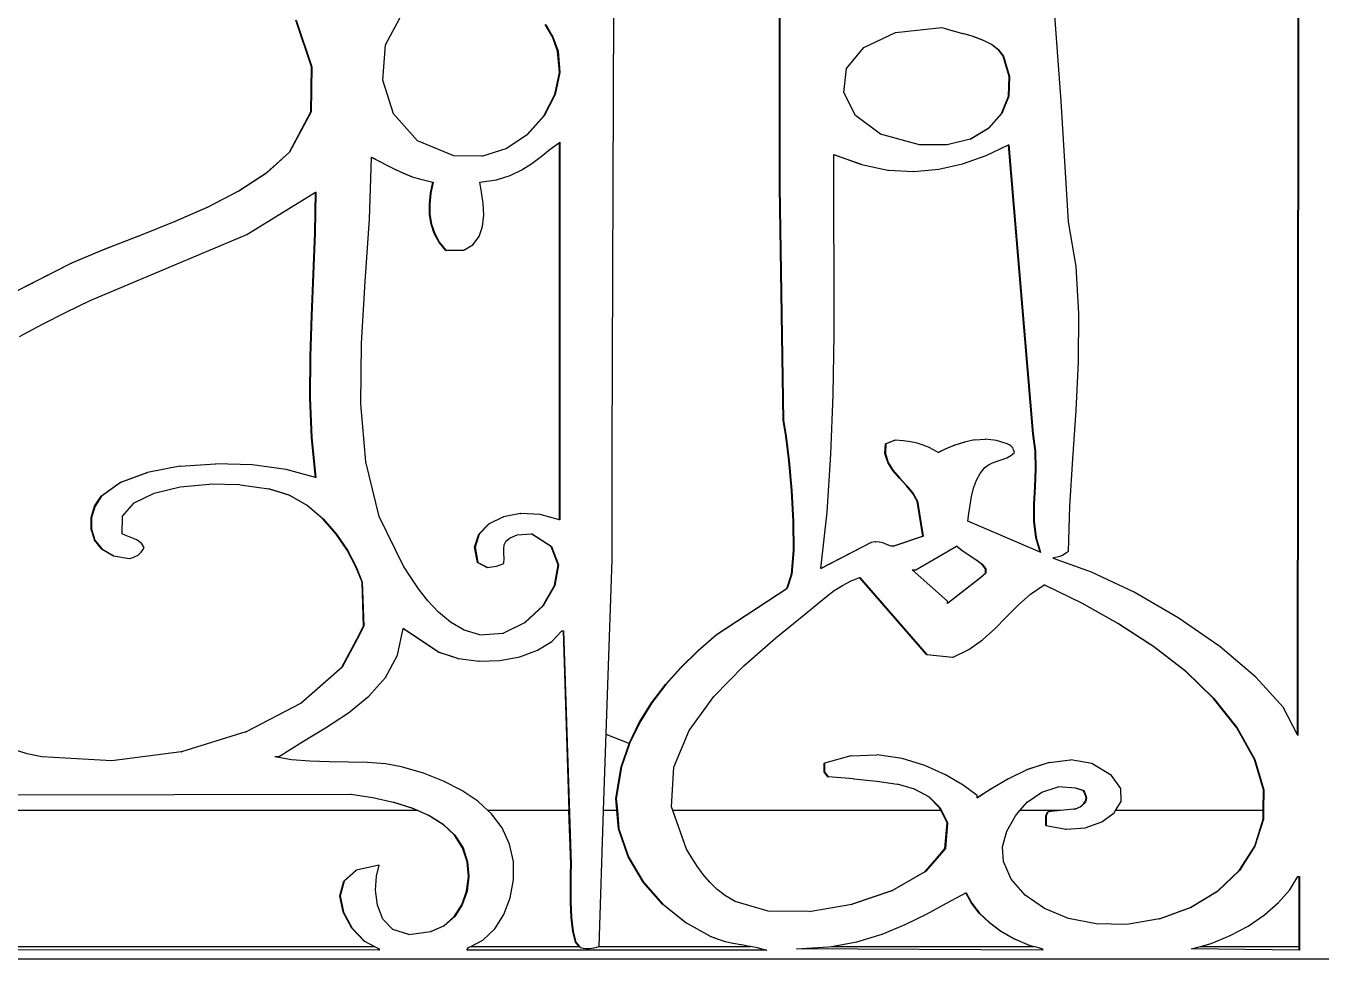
# Model space of a CAD drawing. Header units: inches. Extents: x 3672 to 10975, y -27382 to -746.
# Drawn here: x 4127.5 to 4144.74, y -26998.52 to -26986.11 of the extents above; entities that cross this region are included whole.
import ezdxf

# ---------------------------------------------------------------- set-up
doc = ezdxf.new("R2010")
doc.units = ezdxf.units.IN
doc.header["$LTSCALE"] = 17
doc.header["$MEASUREMENT"] = 0
doc.layers.add('25 BOT BAR', color=12, linetype='Continuous', lineweight=25)

# ---------------------------------------------------------------- blocks, each defined once
blk = doc.blocks.new('A$C99292ed1')
for p, q in [((72.426, 15.371), (72.44, 29.07)), ((72.444, 29.07), (72.431, 15.371)), ((69.27, 14.273), (69.097, 17.239)), ((60.28, 15.211), (60.506, 15.736)), ((63.294, 8.487), (63.319, 15.787)), ((59.295, 14.843), (59.087, 15.618)), ((59.091, 15.618), (59.3, 14.843)), ((62.488, 15.371), (62.406, 15.549)), ((62.411, 15.549), (62.493, 15.371)), ((65.521, 15.371), (65.521, 15.663)), ((65.526, 15.663), (65.526, 15.371)), ((62.5, 15.344), (62.488, 15.371)), ((62.493, 15.371), (62.488, 15.371)), ((62.493, 15.371), (62.505, 15.344)), ((62.57, 15.103), (62.5, 15.344)), ((62.5, 15.344), (62.505, 15.344)), ((62.505, 15.344), (62.575, 15.103)), ((65.526, 15.371), (65.521, 15.371)), ((65.521, 12.842), (65.521, 15.371)), ((65.526, 15.371), (65.526, 12.842)), ((66.643, 15.166), (67.065, 15.414)), ((67.065, 15.414), (67.683, 15.497)), ((67.683, 15.497), (67.817, 15.448)), ((67.817, 15.448), (67.822, 15.448)), ((67.822, 15.448), (67.959, 15.4)), ((67.959, 15.4), (67.964, 15.4)), ((68.036, 15.371), (67.964, 15.4)), ((68.04, 15.371), (68.036, 15.371)), ((68.098, 15.347), (68.04, 15.371)), ((68.098, 15.347), (68.103, 15.347)), ((68.229, 15.286), (68.098, 15.347)), ((68.103, 15.347), (68.234, 15.286)), ((72.415, 3.729), (72.426, 15.371)), ((72.431, 15.371), (72.42, 3.718)), ((72.431, 15.371), (72.426, 15.371)), ((60.243, 14.623), (60.28, 15.211)), ((68.229, 15.286), (68.234, 15.286)), ((68.343, 15.214), (68.229, 15.286)), ((68.234, 15.286), (68.348, 15.214)), ((68.435, 15.127), (68.343, 15.214)), ((68.343, 15.214), (68.348, 15.214)), ((68.348, 15.214), (68.439, 15.127)), ((62.57, 15.103), (62.575, 15.103)), ((62.596, 14.748), (62.57, 15.103)), ((62.575, 15.103), (62.601, 14.748)), ((66.416, 14.814), (66.643, 15.166)), ((68.497, 15.02), (68.435, 15.127)), ((68.435, 15.127), (68.439, 15.127)), ((68.439, 15.127), (68.502, 15.02)), ((68.58, 14.681), (68.497, 15.02)), ((68.497, 15.02), (68.502, 15.02)), ((68.502, 15.02), (68.585, 14.681)), ((59.286, 14.094), (59.295, 14.843)), ((59.3, 14.843), (59.291, 14.094)), ((59.295, 14.843), (59.3, 14.843)), ((62.531, 14.38), (62.596, 14.748)), ((62.601, 14.748), (62.536, 14.38)), ((62.596, 14.748), (62.601, 14.748)), ((66.38, 14.416), (66.416, 14.814)), ((68.571, 14.357), (68.58, 14.681)), ((68.585, 14.681), (68.576, 14.357)), ((68.58, 14.681), (68.585, 14.681)), ((60.387, 14.06), (60.243, 14.623)), ((62.385, 14.026), (62.531, 14.38)), ((62.536, 14.38), (62.389, 14.026)), ((62.531, 14.38), (62.536, 14.38)), ((66.532, 14.032), (66.38, 14.416)), ((68.476, 14.064), (68.571, 14.357)), ((68.576, 14.357), (68.481, 14.064)), ((68.571, 14.357), (68.576, 14.357)), ((69.266, 14.272), (69.266, 14.271)), ((69.37, 12.262), (69.27, 14.273)), ((59, 13.423), (59.286, 14.094)), ((59.291, 14.094), (59.004, 13.423)), ((59.286, 14.094), (59.291, 14.094)), ((60.704, 13.61), (60.387, 14.06)), ((62.166, 13.718), (62.385, 14.026)), ((62.389, 14.026), (62.171, 13.718)), ((62.385, 14.026), (62.389, 14.026)), ((66.868, 13.723), (66.532, 14.032)), ((68.303, 13.82), (68.476, 14.064)), ((68.481, 14.064), (68.308, 13.82)), ((68.476, 14.064), (68.481, 14.064)), ((68.059, 13.642), (68.303, 13.82)), ((68.308, 13.82), (68.063, 13.642)), ((68.303, 13.82), (68.308, 13.82)), ((61.887, 13.484), (62.166, 13.718)), ((62.171, 13.718), (61.891, 13.484)), ((62.166, 13.718), (62.171, 13.718)), ((67.386, 13.548), (66.868, 13.723)), ((68.059, 13.642), (67.754, 13.545)), ((68.059, 13.642), (68.063, 13.642)), ((61.187, 13.361), (60.704, 13.61)), ((61.56, 13.355), (61.887, 13.484)), ((61.887, 13.484), (61.891, 13.484)), ((62.349, 13.353), (62.471, 13.473)), ((62.471, 13.473), (62.595, 13.585)), ((62.595, 13.585), (62.6, 13.589)), ((62.595, 7.307), (62.595, 13.585)), ((62.6, 13.589), (62.6, 7.305)), ((67.754, 13.545), (67.386, 13.548)), ((68.271, 13.369), (68.572, 13.545)), ((68.572, 13.545), (68.576, 13.548)), ((68.894, 8.736), (68.572, 13.545)), ((68.576, 13.548), (68.898, 8.736)), ((58.695, 13.079), (59, 13.423)), ((59.004, 13.423), (58.7, 13.079)), ((59, 13.423), (59.004, 13.423)), ((60.066, 12.311), (60.095, 13.337)), ((60.095, 13.34), (60.203, 13.27)), ((60.095, 13.337), (60.095, 13.34)), ((60.198, 13.27), (60.095, 13.337)), ((61.56, 13.355), (61.187, 13.361)), ((62.226, 13.235), (62.349, 13.353)), ((66.245, 13.382), (66.616, 13.216)), ((66.245, 13.379), (66.245, 13.382)), ((66.612, 13.216), (66.245, 13.379)), ((66.247, 12.395), (66.245, 13.379)), ((67.96, 13.23), (68.271, 13.369)), ((60.198, 13.27), (60.203, 13.27)), ((60.302, 13.201), (60.198, 13.27)), ((60.203, 13.27), (60.307, 13.201)), ((60.302, 13.201), (60.307, 13.201)), ((60.406, 13.135), (60.302, 13.201)), ((60.307, 13.201), (60.411, 13.135)), ((60.406, 13.135), (60.411, 13.135)), ((60.514, 13.072), (60.406, 13.135)), ((60.411, 13.135), (60.519, 13.072)), ((61.939, 13.035), (62.092, 13.127)), ((62.092, 13.127), (62.226, 13.235)), ((66.612, 13.216), (66.616, 13.216)), ((66.616, 13.216), (66.966, 13.125)), ((66.966, 13.125), (66.971, 13.125)), ((66.971, 13.125), (67.307, 13.101)), ((67.309, 13.101), (67.307, 13.101)), ((67.309, 13.101), (67.312, 13.101)), ((67.312, 13.101), (67.641, 13.139)), ((67.641, 13.139), (67.96, 13.23)), ((58.326, 12.778), (58.695, 13.079)), ((58.7, 13.079), (58.331, 12.778)), ((58.695, 13.079), (58.7, 13.079)), ((60.514, 13.072), (60.519, 13.072)), ((60.631, 13.015), (60.514, 13.072)), ((60.519, 13.072), (60.636, 13.015)), ((60.631, 13.015), (60.636, 13.015)), ((60.636, 13.015), (60.761, 12.966)), ((60.761, 12.966), (60.766, 12.966)), ((60.766, 12.966), (60.909, 12.925)), ((61.534, 12.925), (61.755, 12.965)), ((61.755, 12.965), (61.939, 13.035)), ((57.909, 12.509), (58.326, 12.778)), ((58.331, 12.778), (57.914, 12.509)), ((58.326, 12.778), (58.331, 12.778)), ((58.434, 12.054), (59.347, 12.756)), ((59.337, 12.079), (59.347, 12.756)), ((59.352, 12.759), (59.342, 12.079)), ((59.347, 12.756), (59.352, 12.759)), ((60.878, 12.74), (60.909, 12.925)), ((60.914, 12.925), (60.883, 12.74)), ((60.909, 12.925), (60.914, 12.925)), ((61.559, 12.756), (61.534, 12.925)), ((61.579, 12.568), (61.559, 12.756)), ((65.521, 12.842), (65.526, 12.842)), ((65.571, 8.964), (65.521, 12.842)), ((65.526, 12.842), (65.576, 8.964)), ((60.863, 12.561), (60.878, 12.74)), ((60.883, 12.74), (60.868, 12.561)), ((60.878, 12.74), (60.883, 12.74)), ((57.461, 12.265), (57.909, 12.509)), ((57.914, 12.509), (57.466, 12.265)), ((57.909, 12.509), (57.914, 12.509)), ((60.863, 12.561), (60.868, 12.561)), ((60.865, 12.388), (60.863, 12.561)), ((60.868, 12.561), (60.87, 12.388)), ((61.586, 12.375), (61.579, 12.568)), ((56.999, 12.034), (57.461, 12.265)), ((57.466, 12.265), (57.004, 12.034)), ((57.461, 12.265), (57.466, 12.265)), ((60.009, 11.273), (60.066, 12.311)), ((60.865, 12.388), (60.87, 12.388)), ((60.887, 12.224), (60.865, 12.388)), ((60.87, 12.388), (60.892, 12.224)), ((61.571, 12.187), (61.586, 12.375)), ((66.25, 11.395), (66.247, 12.395)), ((69.469, 11.52), (69.37, 12.262)), ((59.317, 11.394), (59.337, 12.079)), ((59.342, 12.079), (59.321, 11.394)), ((59.337, 12.079), (59.342, 12.079)), ((60.887, 12.224), (60.892, 12.224)), ((60.929, 12.068), (60.887, 12.224)), ((60.892, 12.224), (60.934, 12.068)), ((60.929, 12.068), (60.934, 12.068)), ((60.994, 11.921), (60.929, 12.068)), ((60.934, 12.068), (60.999, 11.921)), ((61.526, 12.019), (61.571, 12.187)), ((56.351, 10.955), (58.434, 12.054)), ((56.539, 11.808), (56.999, 12.034)), ((57.004, 12.034), (56.544, 11.808)), ((56.999, 12.034), (57.004, 12.034)), ((60.994, 11.921), (60.999, 11.921)), ((61.083, 11.785), (60.994, 11.921)), ((60.999, 11.921), (61.087, 11.785)), ((61.442, 11.88), (61.526, 12.019)), ((56.098, 11.577), (56.539, 11.808)), ((56.544, 11.808), (56.103, 11.577)), ((56.539, 11.808), (56.544, 11.808)), ((61.083, 11.785), (61.087, 11.785)), ((61.311, 11.785), (61.087, 11.785)), ((61.311, 11.785), (61.442, 11.88)), ((56.103, 11.577), (54.144, 10.333)), ((54.144, 10.336), (56.098, 11.577)), ((56.098, 11.577), (56.103, 11.577)), ((59.293, 10.707), (59.317, 11.394)), ((59.321, 11.394), (59.298, 10.707)), ((59.317, 11.394), (59.321, 11.394)), ((66.249, 10.391), (66.25, 11.395)), ((69.508, 10.74), (69.469, 11.52)), ((59.959, 10.241), (60.009, 11.273)), ((56.031, 10.761), (56.351, 10.955)), ((55.717, 10.56), (56.031, 10.761)), ((59.275, 10.022), (59.293, 10.707)), ((59.298, 10.707), (59.28, 10.022)), ((59.293, 10.707), (59.298, 10.707)), ((69.503, 9.938), (69.508, 10.74)), ((55.409, 10.355), (55.717, 10.56)), ((66.237, 9.389), (66.249, 10.391)), ((59.95, 9.235), (59.959, 10.241)), ((59.273, 9.342), (59.275, 10.022)), ((59.275, 10.022), (59.28, 10.022)), ((59.28, 10.022), (59.277, 9.342)), ((69.47, 9.127), (69.503, 9.938)), ((59.293, 8.67), (59.273, 9.342)), ((59.273, 9.342), (59.277, 9.342)), ((59.277, 9.342), (59.298, 8.67)), ((66.207, 8.401), (66.237, 9.389)), ((60.018, 8.27), (59.95, 9.235)), ((65.571, 8.964), (65.576, 8.964)), ((65.608, 8.699), (65.571, 8.964)), ((65.576, 8.964), (65.613, 8.699)), ((69.426, 8.322), (69.47, 9.127)), ((59.293, 8.67), (59.298, 8.67)), ((59.347, 8.012), (59.293, 8.67)), ((59.298, 8.67), (59.352, 8.01)), ((65.608, 8.699), (65.613, 8.699)), ((65.648, 8.291), (65.608, 8.699)), ((65.613, 8.699), (65.652, 8.291)), ((66.935, 8.57), (67.059, 8.633)), ((67.063, 8.633), (66.939, 8.57)), ((67.059, 8.633), (67.063, 8.633)), ((67.171, 8.623), (67.063, 8.633)), ((67.267, 8.605), (67.171, 8.623)), ((68.118, 8.636), (67.984, 8.6)), ((68.118, 8.636), (68.123, 8.636)), ((68.123, 8.636), (68.261, 8.648)), ((68.261, 8.648), (68.263, 8.648)), ((68.266, 8.648), (68.263, 8.648)), ((68.41, 8.629), (68.266, 8.648)), ((68.551, 8.57), (68.41, 8.629)), ((68.894, 8.736), (68.898, 8.736)), ((68.926, 8.449), (68.894, 8.736)), ((68.898, 8.736), (68.931, 8.449)), ((63.294, 6.642), (63.294, 8.487)), ((66.926, 8.41), (66.935, 8.57)), ((66.939, 8.57), (66.931, 8.41)), ((66.935, 8.57), (66.939, 8.57)), ((67.354, 8.581), (67.267, 8.605)), ((67.433, 8.55), (67.354, 8.581)), ((67.504, 8.514), (67.433, 8.55)), ((67.571, 8.472), (67.504, 8.514)), ((67.632, 8.427), (67.571, 8.472)), ((67.632, 8.427), (67.731, 8.487)), ((67.736, 8.487), (67.634, 8.425)), ((67.731, 8.487), (67.849, 8.548)), ((67.731, 8.487), (67.736, 8.487)), ((67.854, 8.548), (67.736, 8.487)), ((67.849, 8.548), (67.979, 8.6)), ((67.849, 8.548), (67.854, 8.548)), ((67.984, 8.6), (67.854, 8.548)), ((67.979, 8.6), (67.984, 8.6)), ((68.579, 8.553), (68.551, 8.57)), ((68.599, 8.538), (68.579, 8.553)), ((68.614, 8.523), (68.599, 8.538)), ((68.626, 8.506), (68.614, 8.523)), ((68.634, 8.485), (68.626, 8.506)), ((68.642, 8.459), (68.634, 8.485)), ((68.651, 8.425), (68.642, 8.459)), ((68.926, 8.449), (68.931, 8.449)), ((68.93, 8.155), (68.926, 8.449)), ((68.931, 8.449), (68.935, 8.155)), ((65.648, 8.291), (65.652, 8.291)), ((65.682, 7.798), (65.648, 8.291)), ((65.652, 8.291), (65.687, 7.798)), ((66.155, 7.434), (66.207, 8.401)), ((66.926, 8.41), (66.931, 8.41)), ((66.963, 8.264), (66.926, 8.41)), ((66.931, 8.41), (66.968, 8.264)), ((67.634, 8.425), (67.632, 8.427)), ((68.358, 8.255), (68.42, 8.284)), ((68.42, 8.284), (68.484, 8.311)), ((68.484, 8.311), (68.546, 8.341)), ((68.546, 8.341), (68.602, 8.378)), ((68.602, 8.378), (68.651, 8.425)), ((69.387, 7.537), (69.426, 8.322)), ((57.542, 8.198), (57.112, 8.094)), ((57.542, 8.198), (57.547, 8.198)), ((57.547, 8.198), (58.018, 8.241)), ((58.018, 8.241), (58.021, 8.241)), ((58.023, 8.241), (58.021, 8.241)), ((58.505, 8.224), (58.023, 8.241)), ((58.959, 8.146), (58.505, 8.224)), ((59.347, 8.012), (58.959, 8.146)), ((60.195, 7.365), (60.018, 8.27)), ((66.963, 8.264), (66.968, 8.264)), ((67.032, 8.128), (66.963, 8.264)), ((66.968, 8.264), (67.037, 8.128)), ((67.032, 8.128), (67.037, 8.128)), ((67.12, 7.999), (67.032, 8.128)), ((67.037, 8.128), (67.125, 7.999)), ((68.192, 8.081), (68.254, 8.176)), ((68.254, 8.176), (68.302, 8.221)), ((68.302, 8.221), (68.358, 8.255)), ((68.92, 7.859), (68.93, 8.155)), ((68.935, 8.155), (68.925, 7.859)), ((68.93, 8.155), (68.935, 8.155)), ((56.747, 7.928), (57.107, 8.094)), ((57.112, 8.094), (56.752, 7.928)), ((57.107, 8.094), (57.112, 8.094)), ((59.352, 8.01), (59.347, 8.012)), ((67.12, 7.999), (67.125, 7.999)), ((67.212, 7.873), (67.12, 7.999)), ((67.125, 7.999), (67.217, 7.873)), ((68.106, 7.834), (68.143, 7.965)), ((68.143, 7.965), (68.192, 8.081)), ((56.495, 7.699), (56.747, 7.928)), ((56.752, 7.928), (56.5, 7.699)), ((56.747, 7.928), (56.752, 7.928)), ((57.2, 7.752), (57.545, 7.855)), ((57.545, 7.855), (57.938, 7.899)), ((58.339, 7.888), (57.938, 7.899)), ((58.339, 7.888), (58.344, 7.888)), ((58.344, 7.888), (58.727, 7.824)), ((58.727, 7.824), (58.732, 7.824)), ((58.997, 7.716), (58.727, 7.824)), ((58.732, 7.824), (59.002, 7.716)), ((65.682, 7.798), (65.687, 7.798)), ((65.705, 7.28), (65.682, 7.798)), ((65.687, 7.798), (65.71, 7.28)), ((67.212, 7.873), (67.217, 7.873)), ((67.296, 7.746), (67.212, 7.873)), ((67.217, 7.873), (67.3, 7.746)), ((68.079, 7.695), (68.106, 7.834)), ((68.909, 7.567), (68.92, 7.859)), ((68.925, 7.859), (68.913, 7.567)), ((68.92, 7.859), (68.925, 7.859)), ((56.409, 7.535), (56.495, 7.699)), ((56.5, 7.699), (56.414, 7.535)), ((56.495, 7.699), (56.5, 7.699)), ((56.78, 7.366), (56.934, 7.59)), ((56.934, 7.59), (57.2, 7.752)), ((58.997, 7.716), (59.002, 7.716)), ((59.237, 7.544), (58.997, 7.716)), ((59.002, 7.716), (59.242, 7.544)), ((67.296, 7.746), (67.3, 7.746)), ((67.356, 7.616), (67.296, 7.746)), ((67.3, 7.746), (67.361, 7.616)), ((67.356, 7.616), (67.361, 7.616)), ((67.431, 7.036), (67.356, 7.616)), ((67.361, 7.616), (67.435, 7.036)), ((68.058, 7.553), (68.079, 7.695)), ((56.363, 7.347), (56.409, 7.535)), ((56.414, 7.535), (56.368, 7.347)), ((56.409, 7.535), (56.414, 7.535)), ((59.237, 7.544), (59.242, 7.544)), ((59.446, 7.324), (59.237, 7.544)), ((59.242, 7.544), (59.451, 7.324)), ((62.077, 7.415), (61.85, 7.359)), ((62.077, 7.415), (62.082, 7.415)), ((62.338, 7.399), (62.082, 7.415)), ((66.072, 6.5), (66.155, 7.434)), ((68.031, 7.285), (68.043, 7.414)), ((68.043, 7.414), (68.058, 7.553)), ((68.908, 7.284), (68.909, 7.567)), ((68.909, 7.567), (68.913, 7.567)), ((68.913, 7.567), (68.913, 7.284)), ((69.37, 6.787), (69.387, 7.537)), ((56.361, 7.154), (56.363, 7.347)), ((56.363, 7.347), (56.368, 7.347)), ((56.368, 7.347), (56.366, 7.154)), ((56.773, 7.077), (56.78, 7.366)), ((59.446, 7.324), (59.451, 7.324)), ((59.624, 7.071), (59.446, 7.324)), ((59.451, 7.324), (59.629, 7.071)), ((60.517, 6.538), (60.195, 7.365)), ((61.522, 7.071), (61.654, 7.242)), ((61.659, 7.242), (61.526, 7.071)), ((61.654, 7.242), (61.845, 7.359)), ((61.654, 7.242), (61.659, 7.242)), ((61.85, 7.359), (61.659, 7.242)), ((61.845, 7.359), (61.85, 7.359)), ((62.595, 7.307), (62.338, 7.399)), ((62.6, 7.305), (62.595, 7.307)), ((65.705, 7.28), (65.71, 7.28)), ((65.707, 6.796), (65.705, 7.28)), ((65.71, 7.28), (65.712, 6.796)), ((68.992, 6.769), (68.031, 7.285)), ((68.908, 7.284), (68.913, 7.284)), ((68.932, 7.015), (68.908, 7.284)), ((68.913, 7.284), (68.937, 7.015)), ((56.361, 7.154), (56.366, 7.154)), ((56.401, 6.996), (56.361, 7.154)), ((56.366, 7.154), (56.406, 6.994)), ((56.831, 7.043), (56.773, 7.077)), ((59.624, 7.071), (59.629, 7.071)), ((59.77, 6.801), (59.624, 7.071)), ((59.629, 7.071), (59.775, 6.801)), ((61.466, 6.854), (61.522, 7.071)), ((61.526, 7.071), (61.471, 6.854)), ((61.522, 7.071), (61.526, 7.071)), ((62.03, 7.056), (62.223, 7.077)), ((62.483, 6.863), (62.223, 7.077)), ((62.223, 7.077), (62.228, 7.077)), ((62.228, 7.077), (62.488, 6.863)), ((56.407, 6.971), (56.401, 6.996)), ((56.406, 6.994), (56.401, 6.996)), ((56.406, 6.994), (56.412, 6.971)), ((56.407, 6.971), (56.412, 6.971)), ((56.504, 6.817), (56.407, 6.971)), ((56.412, 6.971), (56.509, 6.817)), ((56.881, 7.018), (56.831, 7.043)), ((56.926, 6.998), (56.881, 7.018)), ((56.965, 6.976), (56.926, 6.998)), ((57.001, 6.947), (56.965, 6.976)), ((57.036, 6.907), (57.001, 6.947)), ((57.07, 6.849), (57.036, 6.907)), ((61.852, 6.826), (61.859, 6.894)), ((61.859, 6.894), (61.885, 6.956)), ((61.885, 6.956), (61.939, 7.01)), ((61.939, 7.01), (62.03, 7.056)), ((66.741, 6.932), (66.072, 6.496)), ((66.072, 6.5), (66.736, 6.932)), ((66.736, 6.932), (66.741, 6.932)), ((66.797, 6.943), (66.741, 6.932)), ((66.797, 6.943), (66.8, 6.942)), ((66.8, 6.942), (66.802, 6.943)), ((66.853, 6.938), (66.802, 6.943)), ((66.897, 6.923), (66.853, 6.938)), ((66.936, 6.904), (66.897, 6.923)), ((66.971, 6.885), (66.936, 6.904)), ((67.035, 6.87), (67.431, 7.036)), ((67.435, 7.036), (67.039, 6.87)), ((67.431, 7.036), (67.435, 7.036)), ((68.932, 7.015), (68.937, 7.015)), ((68.992, 6.769), (68.932, 7.015)), ((68.937, 7.015), (68.998, 6.766)), ((56.504, 6.817), (56.509, 6.817)), ((56.656, 6.709), (56.504, 6.817)), ((56.509, 6.817), (56.661, 6.709)), ((56.958, 6.702), (56.987, 6.722)), ((56.987, 6.722), (57.01, 6.745)), ((57.01, 6.745), (57.029, 6.772)), ((57.029, 6.772), (57.049, 6.806)), ((57.049, 6.806), (57.07, 6.849)), ((59.77, 6.801), (59.775, 6.801)), ((59.885, 6.528), (59.77, 6.801)), ((59.775, 6.801), (59.889, 6.528)), ((61.466, 6.854), (61.471, 6.854)), ((61.504, 6.6), (61.466, 6.854)), ((61.471, 6.854), (61.509, 6.6)), ((61.855, 6.75), (61.852, 6.826)), ((61.859, 6.668), (61.855, 6.75)), ((62.483, 6.863), (62.488, 6.863)), ((62.576, 6.56), (62.483, 6.863)), ((62.488, 6.863), (62.581, 6.56)), ((65.681, 6.404), (65.707, 6.796)), ((65.712, 6.796), (65.686, 6.404)), ((65.707, 6.796), (65.712, 6.796)), ((67.005, 6.872), (66.971, 6.885)), ((67.035, 6.87), (67.005, 6.872)), ((67.039, 6.87), (67.035, 6.87)), ((67.336, 6.476), (67.879, 6.868)), ((67.879, 6.868), (67.882, 6.87)), ((67.949, 6.795), (67.879, 6.868)), ((67.882, 6.87), (67.954, 6.795)), ((67.949, 6.795), (67.954, 6.795)), ((68.041, 6.72), (67.949, 6.795)), ((67.954, 6.795), (68.045, 6.72)), ((68.998, 6.766), (68.992, 6.769)), ((69.279, 6.715), (69.301, 6.729)), ((69.301, 6.729), (69.321, 6.745)), ((69.321, 6.745), (69.343, 6.764)), ((69.343, 6.764), (69.37, 6.787)), ((56.656, 6.709), (56.661, 6.709)), ((56.661, 6.709), (56.867, 6.662)), ((56.869, 6.663), (56.867, 6.662)), ((56.869, 6.663), (56.872, 6.662)), ((56.872, 6.662), (56.921, 6.683)), ((56.921, 6.683), (56.958, 6.702)), ((61.504, 6.6), (61.509, 6.6)), ((61.628, 6.517), (61.504, 6.6)), ((61.509, 6.6), (61.632, 6.518)), ((61.757, 6.538), (61.856, 6.579)), ((61.856, 6.579), (61.859, 6.668)), ((62.529, 6.216), (62.576, 6.56)), ((62.581, 6.56), (62.534, 6.216)), ((62.576, 6.56), (62.581, 6.56)), ((63.182, 2.472), (63.294, 6.642)), ((68.041, 6.72), (68.045, 6.72)), ((68.134, 6.644), (68.041, 6.72)), ((68.045, 6.72), (68.139, 6.644)), ((68.134, 6.644), (68.139, 6.644)), ((68.214, 6.569), (68.134, 6.644)), ((68.139, 6.644), (68.219, 6.569)), ((68.214, 6.569), (68.219, 6.569)), ((68.263, 6.495), (68.214, 6.569)), ((68.219, 6.569), (68.267, 6.495)), ((69.171, 6.683), (69.218, 6.693)), ((69.171, 6.662), (69.171, 6.683)), ((69.675, 6.439), (69.171, 6.662)), ((69.218, 6.693), (69.252, 6.704)), ((69.252, 6.704), (69.279, 6.715)), ((59.885, 6.528), (59.889, 6.528)), ((59.967, 6.268), (59.885, 6.528)), ((59.889, 6.528), (59.971, 6.268)), ((60.61, 6.359), (60.517, 6.538)), ((61.632, 6.518), (61.628, 6.517)), ((61.628, 6.517), (61.633, 6.517)), ((61.632, 6.518), (61.633, 6.517)), ((61.633, 6.517), (61.757, 6.538)), ((65.62, 6.165), (65.681, 6.404)), ((65.686, 6.404), (65.625, 6.165)), ((65.681, 6.404), (65.686, 6.404)), ((66.072, 6.496), (66.072, 6.5)), ((67.758, 5.957), (67.287, 6.476)), ((67.287, 6.476), (67.336, 6.476)), ((68.199, 6.351), (68.263, 6.422)), ((68.268, 6.422), (68.204, 6.351)), ((68.263, 6.495), (68.267, 6.495)), ((68.263, 6.422), (68.263, 6.495)), ((68.263, 6.422), (68.268, 6.422)), ((68.267, 6.495), (68.268, 6.422)), ((70.242, 6.102), (69.675, 6.439)), ((59.967, 6.268), (59.971, 6.268)), ((59.988, 5.537), (59.967, 6.268)), ((59.971, 6.268), (59.993, 5.537)), ((60.717, 6.162), (60.61, 6.359)), ((62.373, 5.879), (62.529, 6.216)), ((62.534, 6.216), (62.377, 5.879)), ((62.529, 6.216), (62.534, 6.216)), ((66.252, 6.13), (66.361, 6.218)), ((66.361, 6.218), (66.475, 6.294)), ((66.475, 6.294), (66.589, 6.35)), ((66.589, 6.35), (66.592, 6.351)), ((67.48, 5.066), (66.589, 6.35)), ((66.592, 6.351), (67.485, 5.066)), ((68.204, 6.351), (67.758, 5.916)), ((67.758, 5.92), (68.199, 6.351)), ((68.199, 6.351), (68.204, 6.351)), ((68.864, 6.072), (69.045, 6.225)), ((69.045, 6.225), (69.047, 6.227)), ((69.545, 5.921), (69.045, 6.225)), ((69.047, 6.227), (69.55, 5.921)), ((60.841, 5.961), (60.717, 6.162)), ((64.678, 5.397), (65.62, 6.165)), ((65.625, 6.165), (64.683, 5.397)), ((65.62, 6.165), (65.625, 6.165)), ((66.049, 5.935), (66.148, 6.034)), ((66.148, 6.034), (66.252, 6.13)), ((68.7, 5.89), (68.864, 6.072)), ((70.826, 5.678), (70.242, 6.102)), ((60.983, 5.771), (60.841, 5.961)), ((62.134, 5.598), (62.373, 5.879)), ((62.377, 5.879), (62.139, 5.598)), ((62.373, 5.879), (62.377, 5.879)), ((65.873, 5.75), (66.049, 5.935)), ((67.758, 5.92), (67.758, 5.957)), ((67.758, 5.916), (67.758, 5.92)), ((68.545, 5.694), (68.7, 5.89)), ((70.035, 5.58), (69.545, 5.921)), ((69.545, 5.921), (69.55, 5.921)), ((69.55, 5.921), (70.04, 5.58)), ((61.145, 5.604), (60.983, 5.771)), ((65.476, 5.342), (65.873, 5.75)), ((68.39, 5.497), (68.545, 5.694)), ((59.897, 5.323), (59.988, 5.537)), ((59.993, 5.537), (59.901, 5.321)), ((59.988, 5.537), (59.993, 5.537)), ((61.328, 5.475), (61.145, 5.604)), ((61.844, 5.422), (62.134, 5.598)), ((62.139, 5.598), (61.848, 5.422)), ((62.134, 5.598), (62.139, 5.598)), ((70.035, 5.58), (70.04, 5.58)), ((70.498, 5.203), (70.035, 5.58)), ((70.04, 5.58), (70.503, 5.203)), ((71.381, 5.199), (70.826, 5.678)), ((60.44, 5.058), (60.516, 5.498)), ((60.516, 5.498), (60.517, 5.501)), ((60.983, 5.107), (60.516, 5.498)), ((60.517, 5.501), (60.988, 5.107)), ((61.534, 5.397), (61.328, 5.475)), ((61.534, 5.397), (61.844, 5.422)), ((61.844, 5.422), (61.848, 5.422)), ((62.492, 5.282), (62.625, 5.46)), ((62.625, 5.46), (62.645, 5.46)), ((62.645, 5.46), (62.65, 5.46)), ((62.645, 5.46), (62.721, 2.472)), ((62.65, 5.46), (62.749, 1.581)), ((64.436, 5.13), (64.678, 5.397)), ((64.683, 5.397), (64.441, 5.13)), ((64.678, 5.397), (64.683, 5.397)), ((68.226, 5.311), (68.39, 5.497)), ((59.697, 4.856), (59.897, 5.323)), ((59.901, 5.321), (59.701, 4.856)), ((59.901, 5.321), (59.897, 5.323)), ((62.301, 5.137), (62.492, 5.282)), ((65.05, 4.881), (65.476, 5.342)), ((68.043, 5.149), (68.226, 5.311)), ((70.924, 4.789), (70.498, 5.203)), ((70.498, 5.203), (70.503, 5.203)), ((70.503, 5.203), (70.929, 4.789)), ((71.862, 4.693), (71.381, 5.199)), ((60.281, 4.687), (60.44, 5.058)), ((60.983, 5.107), (60.988, 5.107)), ((61.244, 5.002), (60.983, 5.107)), ((60.988, 5.107), (61.249, 5.002)), ((61.244, 5.002), (61.249, 5.002)), ((61.249, 5.002), (61.521, 4.958)), ((61.803, 4.969), (62.067, 5.031)), ((62.067, 5.031), (62.301, 5.137)), ((64.211, 4.854), (64.436, 5.13)), ((64.441, 5.13), (64.215, 4.854)), ((64.436, 5.13), (64.441, 5.13)), ((67.48, 5.066), (67.485, 5.066)), ((67.485, 5.066), (67.827, 5.024)), ((67.827, 5.024), (67.832, 5.024)), ((67.832, 5.024), (68.043, 5.149)), ((59.154, 4.26), (59.697, 4.856)), ((59.701, 4.856), (59.159, 4.26)), ((59.697, 4.856), (59.701, 4.856)), ((61.524, 4.958), (61.521, 4.958)), ((61.524, 4.958), (61.525, 4.958)), ((61.525, 4.958), (61.803, 4.969)), ((64.004, 4.566), (64.211, 4.854)), ((64.215, 4.854), (64.009, 4.566)), ((64.211, 4.854), (64.215, 4.854)), ((64.648, 4.368), (65.05, 4.881)), ((60.057, 4.372), (60.281, 4.687)), ((70.924, 4.789), (70.929, 4.789)), ((71.298, 4.338), (70.924, 4.789)), ((70.929, 4.789), (71.303, 4.338)), ((72.224, 4.189), (71.862, 4.693)), ((63.819, 4.261), (64.004, 4.566)), ((64.009, 4.566), (63.823, 4.261)), ((64.004, 4.566), (64.009, 4.566)), ((59.785, 4.099), (60.057, 4.372)), ((64.319, 3.805), (64.648, 4.368)), ((71.298, 4.338), (71.303, 4.338)), ((71.609, 3.85), (71.298, 4.338)), ((71.303, 4.338), (71.614, 3.85)), ((58.421, 3.781), (59.154, 4.26)), ((59.159, 4.26), (58.426, 3.781)), ((59.154, 4.26), (59.159, 4.26)), ((63.657, 3.934), (63.819, 4.261)), ((63.823, 4.261), (63.662, 3.934)), ((63.819, 4.261), (63.823, 4.261)), ((72.415, 3.729), (72.224, 4.189)), ((59.483, 3.85), (59.785, 4.099)), ((59.167, 3.611), (59.483, 3.85)), ((63.523, 3.588), (63.657, 3.934)), ((63.662, 3.934), (63.527, 3.586)), ((63.657, 3.934), (63.662, 3.934)), ((64.115, 3.193), (64.319, 3.805)), ((71.609, 3.85), (71.614, 3.85)), ((71.845, 3.323), (71.609, 3.85)), ((71.614, 3.85), (71.849, 3.323)), ((58.421, 3.781), (57.565, 3.45)), ((58.421, 3.781), (58.426, 3.781)), ((63.523, 3.588), (63.216, 3.735)), ((72.42, 3.718), (72.415, 3.729)), ((55.513, 3.415), (55.328, 3.485)), ((57.561, 3.45), (56.638, 3.301)), ((57.561, 3.45), (57.565, 3.45)), ((58.856, 3.365), (59.167, 3.611)), ((63.414, 3.199), (63.521, 3.582)), ((63.526, 3.582), (63.418, 3.199)), ((63.521, 3.582), (63.523, 3.588)), ((63.521, 3.582), (63.526, 3.582)), ((63.527, 3.586), (63.523, 3.588)), ((63.527, 3.586), (63.526, 3.582)), ((55.706, 3.365), (55.513, 3.415)), ((56.638, 3.301), (55.706, 3.365)), ((59.029, 3.315), (58.806, 3.365)), ((58.856, 3.365), (58.806, 3.365)), ((59.273, 3.291), (59.029, 3.315)), ((59.53, 3.282), (59.273, 3.291)), ((59.789, 3.279), (59.53, 3.282)), ((60.042, 3.271), (59.789, 3.279)), ((66.472, 3.381), (66.121, 3.261)), ((66.472, 3.381), (66.477, 3.381)), ((66.477, 3.381), (66.818, 3.4)), ((66.818, 3.4), (66.82, 3.4)), ((66.823, 3.4), (66.82, 3.4)), ((67.153, 3.34), (66.823, 3.4)), ((67.458, 3.222), (67.153, 3.34)), ((69.109, 3.271), (69.394, 3.314)), ((69.394, 3.314), (69.396, 3.313)), ((69.396, 3.313), (69.399, 3.314)), ((69.681, 3.252), (69.399, 3.314)), ((71.962, 2.816), (71.845, 3.323)), ((71.845, 3.323), (71.849, 3.323)), ((71.849, 3.323), (71.966, 2.816)), ((60.279, 3.248), (60.042, 3.271)), ((60.492, 3.199), (60.279, 3.248)), ((60.783, 3.091), (60.492, 3.199)), ((63.346, 2.67), (63.414, 3.199)), ((63.418, 3.199), (63.35, 2.67)), ((63.414, 3.199), (63.418, 3.199)), ((64.087, 2.535), (64.115, 3.193)), ((66.116, 3.261), (66.121, 3.261)), ((66.116, 3.116), (66.116, 3.261)), ((66.116, 3.116), (66.121, 3.116)), ((66.166, 3.033), (66.116, 3.116)), ((66.121, 3.261), (66.121, 3.116)), ((66.121, 3.116), (66.171, 3.033)), ((67.731, 3.065), (67.458, 3.222)), ((68.557, 2.996), (68.82, 3.154)), ((68.825, 3.154), (68.561, 2.996)), ((68.82, 3.154), (69.104, 3.271)), ((68.82, 3.154), (68.825, 3.154)), ((69.109, 3.271), (68.825, 3.154)), ((69.104, 3.271), (69.109, 3.271)), ((69.94, 3.054), (69.681, 3.252)), ((61.052, 2.96), (60.783, 3.091)), ((61.296, 2.806), (61.052, 2.96)), ((66.166, 3.033), (66.171, 3.033)), ((66.508, 2.997), (66.171, 3.033)), ((66.508, 2.997), (66.513, 2.997)), ((66.513, 2.997), (66.816, 2.96)), ((66.816, 2.96), (66.821, 2.96)), ((66.821, 2.96), (67.087, 2.908)), ((67.966, 2.892), (67.731, 3.065)), ((68.328, 2.828), (68.557, 2.996)), ((68.561, 2.996), (68.333, 2.828)), ((68.557, 2.996), (68.561, 2.996)), ((70.063, 2.837), (69.94, 3.054)), ((61.51, 2.626), (61.296, 2.806)), ((67.087, 2.908), (67.092, 2.908)), ((67.319, 2.826), (67.092, 2.908)), ((67.319, 2.826), (67.323, 2.826)), ((67.508, 2.701), (67.319, 2.826)), ((67.323, 2.826), (67.513, 2.701)), ((68.155, 2.722), (67.966, 2.892)), ((68.333, 2.828), (68.155, 2.681)), ((68.155, 2.685), (68.328, 2.828)), ((68.328, 2.828), (68.333, 2.828)), ((68.819, 2.61), (69.013, 2.778)), ((69.013, 2.778), (69.232, 2.864)), ((69.464, 2.846), (69.232, 2.864)), ((69.563, 2.805), (69.464, 2.846)), ((69.464, 2.846), (69.469, 2.846)), ((69.469, 2.846), (69.568, 2.805)), ((69.563, 2.805), (69.568, 2.805)), ((69.575, 2.775), (69.563, 2.805)), ((69.568, 2.805), (69.58, 2.775)), ((69.575, 2.775), (69.58, 2.775)), ((69.586, 2.749), (69.575, 2.775)), ((69.58, 2.775), (69.59, 2.749)), ((70.068, 2.625), (70.063, 2.837)), ((71.959, 2.472), (71.962, 2.816)), ((71.962, 2.816), (71.966, 2.816)), ((71.966, 2.816), (71.964, 2.472)), ((49.16, 2.722), (59.818, 2.743)), ((59.823, 2.743), (59.818, 2.743)), ((59.823, 2.743), (60.107, 2.688)), ((60.107, 2.688), (60.112, 2.688)), ((60.112, 2.688), (60.381, 2.611)), ((60.381, 2.611), (60.386, 2.611)), ((60.633, 2.512), (60.381, 2.611)), ((60.386, 2.611), (60.637, 2.512)), ((61.643, 2.472), (61.51, 2.626)), ((63.346, 2.67), (63.35, 2.67)), ((63.36, 2.472), (63.346, 2.67)), ((63.35, 2.67), (63.365, 2.472)), ((67.508, 2.701), (67.513, 2.701)), ((67.654, 2.519), (67.508, 2.701)), ((67.513, 2.701), (67.659, 2.519)), ((68.155, 2.685), (68.155, 2.722)), ((68.155, 2.681), (68.155, 2.685)), ((68.722, 2.472), (68.819, 2.61)), ((69.556, 2.567), (69.572, 2.589)), ((69.576, 2.589), (69.561, 2.567)), ((69.572, 2.589), (69.588, 2.618)), ((69.572, 2.589), (69.576, 2.589)), ((69.593, 2.618), (69.576, 2.589)), ((69.586, 2.749), (69.59, 2.749)), ((69.595, 2.724), (69.586, 2.749)), ((69.588, 2.618), (69.598, 2.648)), ((69.588, 2.618), (69.593, 2.618)), ((69.59, 2.749), (69.599, 2.724)), ((69.603, 2.648), (69.593, 2.618)), ((69.595, 2.724), (69.599, 2.724)), ((69.601, 2.7), (69.595, 2.724)), ((69.598, 2.648), (69.602, 2.675)), ((69.598, 2.648), (69.603, 2.648)), ((69.599, 2.724), (69.605, 2.7)), ((69.601, 2.7), (69.605, 2.7)), ((69.602, 2.675), (69.601, 2.7)), ((69.602, 2.675), (69.607, 2.675)), ((69.607, 2.675), (69.603, 2.648)), ((69.605, 2.7), (69.607, 2.675)), ((69.996, 2.472), (70.068, 2.625)), ((60.705, 2.472), (45.762, 2.472)), ((60.633, 2.512), (60.637, 2.512)), ((60.705, 2.472), (60.633, 2.512)), ((60.637, 2.512), (60.709, 2.472)), ((60.709, 2.472), (60.705, 2.472)), ((60.857, 2.389), (60.705, 2.472)), ((60.709, 2.472), (60.861, 2.389)), ((62.721, 2.472), (61.643, 2.472)), ((61.689, 2.419), (61.643, 2.472)), ((61.831, 2.182), (61.689, 2.419)), ((62.744, 1.581), (62.721, 2.472)), ((63.121, 0.213), (63.182, 2.472)), ((63.36, 2.472), (63.182, 2.472)), ((63.365, 2.472), (63.36, 2.472)), ((63.382, 2.168), (63.36, 2.472)), ((63.365, 2.472), (63.386, 2.168)), ((64.104, 2.472), (64.087, 2.535)), ((67.672, 2.472), (64.104, 2.472)), ((64.286, 1.83), (64.104, 2.472)), ((67.654, 2.519), (67.659, 2.519)), ((67.672, 2.472), (67.654, 2.519)), ((67.659, 2.519), (67.677, 2.472)), ((67.677, 2.472), (67.672, 2.472)), ((67.753, 2.266), (67.672, 2.472)), ((67.677, 2.472), (67.758, 2.266)), ((68.661, 2.386), (68.722, 2.472)), ((69.26, 2.472), (68.722, 2.472)), ((69.067, 2.39), (69.092, 2.452)), ((69.097, 2.452), (69.072, 2.39)), ((69.092, 2.452), (69.097, 2.452)), ((69.26, 2.472), (69.097, 2.452)), ((69.264, 2.472), (69.26, 2.472)), ((69.439, 2.494), (69.264, 2.472)), ((69.439, 2.494), (69.474, 2.508)), ((69.439, 2.494), (69.444, 2.494)), ((69.478, 2.508), (69.444, 2.494)), ((69.474, 2.508), (69.501, 2.521)), ((69.474, 2.508), (69.478, 2.508)), ((69.506, 2.521), (69.478, 2.508)), ((69.501, 2.521), (69.523, 2.534)), ((69.501, 2.521), (69.506, 2.521)), ((69.527, 2.534), (69.506, 2.521)), ((69.523, 2.534), (69.54, 2.549)), ((69.523, 2.534), (69.527, 2.534)), ((69.545, 2.549), (69.527, 2.534)), ((69.54, 2.549), (69.556, 2.567)), ((69.54, 2.549), (69.545, 2.549)), ((69.561, 2.567), (69.545, 2.549)), ((69.556, 2.567), (69.561, 2.567)), ((69.812, 2.283), (69.978, 2.434)), ((69.978, 2.434), (69.996, 2.472)), ((71.959, 2.472), (69.996, 2.472)), ((71.958, 2.33), (71.959, 2.472)), ((71.964, 2.472), (71.959, 2.472)), ((71.964, 2.472), (71.962, 2.33)), ((60.857, 2.389), (60.861, 2.389)), ((61.048, 2.238), (60.857, 2.389)), ((60.861, 2.389), (61.052, 2.238)), ((67.725, 1.838), (67.753, 2.266)), ((67.758, 2.266), (67.73, 1.838)), ((67.753, 2.266), (67.758, 2.266)), ((68.549, 2.131), (68.661, 2.386)), ((69.067, 2.39), (69.072, 2.39)), ((69.067, 2.224), (69.067, 2.39)), ((69.072, 2.39), (69.072, 2.224)), ((69.592, 2.186), (69.812, 2.283)), ((71.846, 1.878), (71.958, 2.33)), ((71.962, 2.33), (71.85, 1.878)), ((71.958, 2.33), (71.962, 2.33)), ((61.048, 2.238), (61.052, 2.238)), ((61.199, 2.06), (61.048, 2.238)), ((61.052, 2.238), (61.204, 2.06)), ((61.93, 1.913), (61.831, 2.182)), ((63.382, 2.168), (63.386, 2.168)), ((63.507, 1.701), (63.382, 2.168)), ((63.386, 2.168), (63.512, 1.701)), ((68.492, 1.868), (68.549, 2.131)), ((69.067, 2.224), (69.072, 2.224)), ((69.072, 2.224), (69.333, 2.161)), ((69.337, 2.161), (69.333, 2.161)), ((69.337, 2.161), (69.338, 2.161)), ((69.338, 2.161), (69.592, 2.186)), ((61.199, 2.06), (61.204, 2.06)), ((61.306, 1.851), (61.199, 2.06)), ((61.204, 2.06), (61.311, 1.851)), ((61.981, 1.623), (61.93, 1.913)), ((61.306, 1.851), (61.311, 1.851)), ((61.365, 1.619), (61.306, 1.851)), ((61.311, 1.851), (61.37, 1.619)), ((64.354, 1.687), (64.286, 1.83)), ((67.589, 1.642), (67.725, 1.838)), ((67.73, 1.838), (67.592, 1.641)), ((67.725, 1.838), (67.73, 1.838)), ((68.502, 1.623), (68.492, 1.868)), ((71.639, 1.474), (71.846, 1.878)), ((71.85, 1.878), (71.643, 1.474)), ((71.846, 1.878), (71.85, 1.878)), ((60.19, 1.561), (59.893, 1.481)), ((60.16, 1.383), (60.195, 1.561)), ((60.19, 1.561), (60.19, 1.559)), ((60.19, 1.561), (60.195, 1.561)), ((61.365, 1.619), (61.37, 1.619)), ((61.382, 1.374), (61.365, 1.619)), ((61.37, 1.619), (61.387, 1.374)), ((61.983, 1.321), (61.981, 1.623)), ((62.743, 1.419), (62.744, 1.581)), ((62.744, 1.581), (62.749, 1.581)), ((62.749, 1.581), (62.747, 1.419)), ((63.507, 1.701), (63.512, 1.701)), ((63.707, 1.28), (63.507, 1.701)), ((63.512, 1.701), (63.712, 1.28)), ((64.427, 1.546), (64.354, 1.687)), ((67.459, 1.456), (67.589, 1.642)), ((67.592, 1.641), (67.464, 1.456)), ((67.592, 1.641), (67.589, 1.642)), ((68.607, 1.328), (68.502, 1.623)), ((59.723, 1.299), (59.888, 1.481)), ((59.893, 1.481), (59.728, 1.299)), ((59.888, 1.481), (59.893, 1.481)), ((60.148, 1.15), (60.16, 1.383)), ((62.74, 1.198), (62.743, 1.419)), ((62.743, 1.419), (62.747, 1.419)), ((62.747, 1.419), (62.745, 1.198)), ((64.506, 1.41), (64.427, 1.546)), ((64.595, 1.281), (64.506, 1.41)), ((67.023, 1.141), (67.459, 1.456)), ((67.464, 1.456), (67.028, 1.141)), ((67.459, 1.456), (67.464, 1.456)), ((71.35, 1.129), (71.639, 1.474)), ((71.643, 1.474), (71.355, 1.129)), ((71.639, 1.474), (71.643, 1.474)), ((59.672, 1.052), (59.723, 1.299)), ((59.728, 1.299), (59.677, 1.052)), ((59.723, 1.299), (59.728, 1.299)), ((61.359, 1.131), (61.382, 1.374)), ((61.387, 1.374), (61.364, 1.131)), ((61.382, 1.374), (61.387, 1.374)), ((61.94, 1.022), (61.983, 1.321)), ((63.707, 1.28), (63.712, 1.28)), ((63.966, 0.913), (63.707, 1.28)), ((63.712, 1.28), (63.971, 0.913)), ((64.694, 1.161), (64.595, 1.281)), ((68.793, 1.063), (68.607, 1.328)), ((72.313, 1.155), (72.42, 1.374)), ((72.42, 1.374), (72.44, 1.374)), ((72.44, 1.374), (72.444, 1.374)), ((72.44, 0.213), (72.44, 1.374)), ((72.444, 1.374), (72.444, 0.213)), ((59.672, 1.052), (59.677, 1.052)), ((59.715, 0.779), (59.672, 1.052)), ((59.677, 1.052), (59.72, 0.779)), ((60.171, 0.899), (60.148, 1.15)), ((61.296, 0.904), (61.359, 1.131)), ((61.364, 1.131), (61.301, 0.904)), ((61.359, 1.131), (61.364, 1.131)), ((62.741, 0.946), (62.74, 1.198)), ((62.74, 1.198), (62.745, 1.198)), ((62.745, 1.198), (62.746, 0.946)), ((64.805, 1.053), (64.694, 1.161)), ((64.931, 0.959), (64.805, 1.053)), ((66.485, 0.912), (67.023, 1.141)), ((67.028, 1.141), (66.49, 0.912)), ((67.023, 1.141), (67.028, 1.141)), ((67.747, 0.93), (68.002, 1.102)), ((68.002, 1.102), (68.006, 1.104)), ((68.076, 0.932), (68.002, 1.102)), ((68.006, 1.104), (68.081, 0.932)), ((69.05, 0.841), (68.793, 1.063)), ((70.993, 0.857), (71.35, 1.129)), ((71.355, 1.129), (70.997, 0.857)), ((71.35, 1.129), (71.355, 1.129)), ((72.162, 0.941), (72.313, 1.155)), ((60.243, 0.667), (60.171, 0.899)), ((61.195, 0.707), (61.296, 0.904)), ((61.301, 0.904), (61.2, 0.707)), ((61.296, 0.904), (61.301, 0.904)), ((61.856, 0.744), (61.94, 1.022)), ((62.741, 0.946), (62.746, 0.946)), ((62.75, 0.69), (62.741, 0.946)), ((62.746, 0.946), (62.754, 0.69)), ((63.966, 0.913), (63.971, 0.913)), ((64.27, 0.609), (63.966, 0.913)), ((63.971, 0.913), (64.275, 0.609)), ((65.374, 0.8), (64.931, 0.959)), ((65.916, 0.792), (66.485, 0.912)), ((66.485, 0.912), (66.49, 0.912)), ((67.48, 0.749), (67.747, 0.93)), ((68.076, 0.932), (68.081, 0.932)), ((68.181, 0.764), (68.076, 0.932)), ((68.081, 0.932), (68.186, 0.764)), ((71.975, 0.737), (72.162, 0.941)), ((59.715, 0.779), (59.72, 0.779)), ((59.83, 0.516), (59.715, 0.779)), ((59.72, 0.779), (59.835, 0.516)), ((61.057, 0.555), (61.195, 0.707)), ((61.2, 0.707), (61.062, 0.555)), ((61.195, 0.707), (61.2, 0.707)), ((61.733, 0.503), (61.856, 0.744)), ((62.771, 0.461), (62.75, 0.69)), ((62.75, 0.69), (62.754, 0.69)), ((62.754, 0.69), (62.776, 0.461)), ((65.916, 0.792), (65.374, 0.8)), ((67.197, 0.574), (67.48, 0.749)), ((68.181, 0.764), (68.186, 0.764)), ((68.311, 0.607), (68.181, 0.764)), ((68.186, 0.764), (68.316, 0.607)), ((69.368, 0.677), (69.05, 0.841)), ((70.58, 0.669), (70.993, 0.857)), ((70.997, 0.857), (70.585, 0.669)), ((70.993, 0.857), (70.997, 0.857)), ((71.758, 0.551), (71.975, 0.737)), ((60.377, 0.492), (60.243, 0.667)), ((60.884, 0.462), (61.057, 0.555)), ((61.062, 0.555), (60.889, 0.462)), ((61.057, 0.555), (61.062, 0.555)), ((64.27, 0.609), (64.275, 0.609)), ((64.604, 0.379), (64.27, 0.609)), ((64.275, 0.609), (64.609, 0.379)), ((66.89, 0.417), (67.197, 0.574)), ((68.463, 0.464), (68.311, 0.607)), ((68.311, 0.607), (68.316, 0.607)), ((68.316, 0.607), (68.468, 0.464)), ((69.737, 0.585), (69.368, 0.677)), ((70.146, 0.577), (69.737, 0.585)), ((70.58, 0.669), (70.146, 0.577)), ((70.58, 0.669), (70.585, 0.669)), ((71.519, 0.391), (71.758, 0.551)), ((59.83, 0.516), (59.835, 0.516)), ((59.995, 0.301), (59.83, 0.516)), ((59.835, 0.516), (60, 0.301)), ((60.588, 0.411), (60.377, 0.492)), ((60.588, 0.411), (60.884, 0.462)), ((60.884, 0.462), (60.889, 0.462)), ((61.575, 0.313), (61.733, 0.503)), ((62.771, 0.461), (62.776, 0.461)), ((62.809, 0.285), (62.771, 0.461)), ((62.776, 0.461), (62.814, 0.285)), ((64.604, 0.379), (64.609, 0.379)), ((64.7, 0.332), (64.604, 0.379)), ((64.609, 0.379), (64.705, 0.332)), ((66.551, 0.289), (66.89, 0.417)), ((68.463, 0.464), (68.468, 0.464)), ((68.634, 0.341), (68.463, 0.464)), ((68.468, 0.464), (68.639, 0.341)), ((71.266, 0.262), (71.519, 0.391)), ((45.762, 0.213), (60.127, 0.213)), ((59.995, 0.301), (60, 0.301)), ((60.127, 0.213), (59.995, 0.301)), ((60, 0.301), (60.132, 0.213)), ((60.19, 0.171), (60.127, 0.213)), ((60.127, 0.213), (60.132, 0.213)), ((60.132, 0.213), (60.195, 0.171)), ((61.36, 0.15), (61.385, 0.192)), ((61.385, 0.192), (61.417, 0.213)), ((61.417, 0.213), (61.575, 0.313)), ((61.417, 0.213), (62.855, 0.213)), ((62.809, 0.285), (62.814, 0.285)), ((62.855, 0.213), (62.809, 0.285)), ((62.814, 0.285), (62.86, 0.213)), ((62.855, 0.213), (62.86, 0.213)), ((62.868, 0.192), (62.855, 0.213)), ((62.86, 0.213), (62.873, 0.192)), ((62.868, 0.192), (62.873, 0.192)), ((62.873, 0.192), (62.908, 0.18)), ((62.908, 0.18), (62.913, 0.18)), ((62.913, 0.18), (62.946, 0.175)), ((62.946, 0.175), (62.951, 0.175)), ((62.951, 0.175), (62.988, 0.176)), ((62.988, 0.176), (63.023, 0.18)), ((63.023, 0.18), (63.057, 0.189)), ((63.057, 0.189), (63.089, 0.2)), ((63.089, 0.2), (63.121, 0.213)), ((63.121, 0.213), (65.131, 0.213)), ((64.7, 0.332), (64.705, 0.332)), ((64.705, 0.332), (64.8, 0.296)), ((64.8, 0.296), (64.805, 0.296)), ((64.805, 0.296), (64.903, 0.267)), ((64.903, 0.267), (64.908, 0.267)), ((64.908, 0.267), (65.01, 0.241)), ((65.01, 0.241), (65.015, 0.241)), ((65.015, 0.241), (65.119, 0.216)), ((65.119, 0.216), (65.124, 0.216)), ((65.124, 0.216), (65.131, 0.213)), ((65.131, 0.213), (65.136, 0.213)), ((65.232, 0.187), (65.136, 0.213)), ((65.232, 0.187), (65.237, 0.187)), ((65.237, 0.187), (65.348, 0.15)), ((65.749, 0.171), (66.174, 0.203)), ((66.174, 0.203), (66.215, 0.213)), ((66.215, 0.213), (66.551, 0.289)), ((66.215, 0.213), (68.901, 0.213)), ((68.634, 0.341), (68.639, 0.341)), ((68.82, 0.242), (68.634, 0.341)), ((68.639, 0.341), (68.825, 0.242)), ((68.82, 0.242), (68.825, 0.242)), ((68.825, 0.242), (68.901, 0.213)), ((68.901, 0.213), (68.906, 0.213)), ((69.018, 0.171), (68.906, 0.213)), ((71.006, 0.171), (71.126, 0.213)), ((71.126, 0.213), (71.266, 0.262)), ((71.126, 0.213), (72.44, 0.213)), ((72.44, 0.213), (72.444, 0.213)), ((72.44, 0.151), (72.44, 0.213)), ((72.444, 0.213), (72.444, 0.15)), ((73.436, 0), (39.216, 0)), ((60.19, 0.15), (41.944, 0.171)), ((60.19, 0.171), (60.195, 0.171)), ((60.19, 0.15), (60.19, 0.171)), ((60.195, 0.15), (60.19, 0.15)), ((60.195, 0.171), (60.195, 0.15)), ((65.348, 0.15), (61.36, 0.15)), ((65.348, 0.15), (65.352, 0.15)), ((69.018, 0.151), (65.749, 0.171)), ((69.018, 0.151), (69.018, 0.171)), ((69.018, 0.171), (69.022, 0.171)), ((69.022, 0.15), (69.018, 0.151)), ((69.022, 0.171), (69.022, 0.15)), ((72.44, 0.151), (71.006, 0.171)), ((72.444, 0.15), (72.44, 0.151))]:
    blk.add_line(p, q)

msp = doc.modelspace()

# ---------------------------------------------------------------- block references
at = {"layer": '25 BOT BAR', "yscale": 0.8}
msp.add_blockref('A$C99292ed1', (4072.01, -26998.524), dxfattribs=at)

doc.saveas('drawing.dxf')
